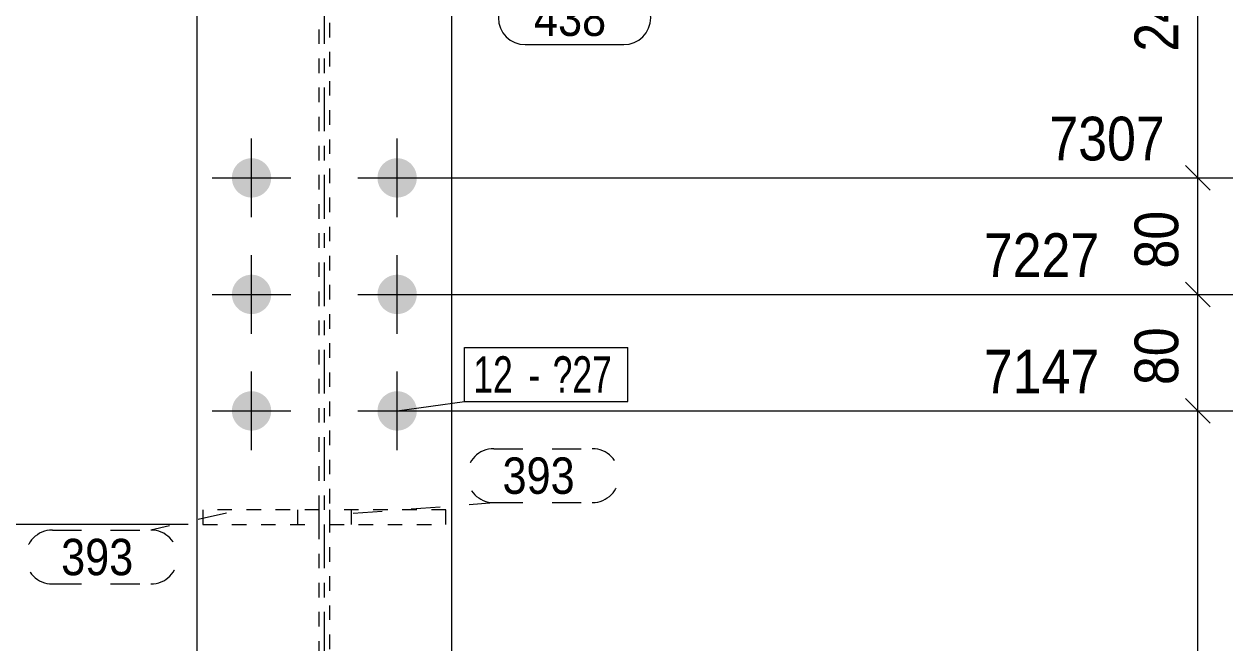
# Model space of a CAD drawing. Header units: millimetres. Extents: x 2 to 579, y 0 to 825.
# Drawn here: x 53.8 to 136.8, y 602.8 to 645.3 of the extents above; entities that cross this region are included whole.
import ezdxf

# ---------------------------------------------------------------- set-up
doc = ezdxf.new("R2010")
doc.units = ezdxf.units.MM
for name, pattern in [('XKITLINE00', [0]), ('XKITLINE01', [4, 1, -1, 1, -1]), ('XKITLINE02', [4, 2, -2]), ('XKITLINE03', [6, 3, -1, 1, -1])]:
    doc.linetypes.add(name, pattern=pattern)
for name, color, linetype, lineweight in [('Bolt', 3, 'Continuous', 0), ('BoltMark', 7, 'Continuous', 0), ('Dimensions', 7, 'Continuous', 0), ('Part', 2, 'Continuous', 0), ('PartMark', 7, 'Continuous', 0)]:
    doc.layers.add(name, color=color, linetype=linetype, lineweight=lineweight)
doc.styles.add('ARIAL', font='ARIAL.TTF')
doc.styles.add('ARIAL_NARROW', font='ARIALN.TTF')

# ---------------------------------------------------------------- blocks, each defined once
blk = doc.blocks.new('*A43')
at = {"layer": 'Bolt'}
for points in [[(68.1, 634.742), (68.102, 634.775), (68.104, 634.808), (68.107, 634.841), (68.11, 634.874), (68.115, 634.907), (68.12, 634.939), (68.126, 634.972), (68.133, 635.004), (68.14, 635.036), (68.149, 635.068), (68.158, 635.1), (68.168, 635.132), (68.179, 635.163), (68.19, 635.194), (68.203, 635.225), (68.216, 635.256), (68.23, 635.286), (68.244, 635.315), (68.259, 635.345), (68.275, 635.374), (68.292, 635.402), (68.309, 635.431), (68.328, 635.458), (68.346, 635.486), (68.366, 635.513), (68.386, 635.539), (68.406, 635.565), (68.428, 635.59), (68.45, 635.615), (68.472, 635.639), (68.495, 635.663), (68.519, 635.686), (68.543, 635.709), (68.568, 635.731), (68.594, 635.752), (68.619, 635.773), (68.646, 635.793), (68.673, 635.812), (68.7, 635.831), (68.728, 635.849), (68.756, 635.866), (68.785, 635.883), (68.814, 635.899), (68.843, 635.914), (68.873, 635.929), (68.903, 635.943), (68.933, 635.956), (68.964, 635.968), (68.995, 635.98), (69.027, 635.99), (69.058, 636), (69.09, 636.01), (69.122, 636.018), (69.154, 636.026), (69.187, 636.032), (69.219, 636.039), (69.252, 636.044), (69.285, 636.048), (69.318, 636.052), (69.351, 636.055), (69.384, 636.057), (69.417, 636.058), (69.45, 636.058), (69.483, 636.058), (69.516, 636.057), (69.549, 636.055), (69.582, 636.052), (69.615, 636.048), (69.648, 636.044), (69.681, 636.039), (69.713, 636.032), (69.746, 636.026), (69.778, 636.018), (69.81, 636.01), (69.842, 636), (69.873, 635.99), (69.905, 635.98), (69.936, 635.968), (69.967, 635.956), (69.997, 635.943), (70.027, 635.929), (70.057, 635.914), (70.086, 635.899), (70.115, 635.883), (70.144, 635.866), (70.172, 635.849), (70.2, 635.831), (70.227, 635.812), (70.254, 635.793), (70.281, 635.773), (70.306, 635.752), (70.332, 635.731), (70.357, 635.709), (70.381, 635.686), (70.405, 635.663), (70.428, 635.639), (70.45, 635.615), (70.472, 635.59), (70.494, 635.565), (70.514, 635.539), (70.534, 635.513), (70.554, 635.486), (70.572, 635.458), (70.591, 635.431), (70.608, 635.402), (70.625, 635.374), (70.641, 635.345), (70.656, 635.315), (70.67, 635.286), (70.684, 635.256), (70.697, 635.225), (70.71, 635.194), (70.721, 635.163), (70.732, 635.132), (70.742, 635.1), (70.751, 635.068), (70.76, 635.036), (70.767, 635.004), (70.774, 634.972), (70.78, 634.939), (70.785, 634.907), (70.79, 634.874), (70.793, 634.841), (70.796, 634.808), (70.798, 634.775), (70.8, 634.742), (70.8, 634.708), (70.8, 634.675), (70.798, 634.642), (70.796, 634.609), (70.793, 634.576), (70.79, 634.543), (70.785, 634.51), (70.78, 634.478), (70.774, 634.445), (70.767, 634.413), (70.76, 634.38), (70.751, 634.348), (70.742, 634.317), (70.732, 634.285), (70.721, 634.254), (70.71, 634.223), (70.697, 634.192), (70.684, 634.161), (70.67, 634.131), (70.656, 634.101), (70.641, 634.072), (70.625, 634.043), (70.608, 634.014), (70.591, 633.986), (70.572, 633.958), (70.554, 633.931), (70.534, 633.904), (70.514, 633.878), (70.494, 633.852), (70.472, 633.827), (70.45, 633.802), (70.428, 633.778), (70.405, 633.754), (70.381, 633.731), (70.357, 633.708), (70.332, 633.686), (70.306, 633.665), (70.281, 633.644), (70.254, 633.624), (70.227, 633.605), (70.2, 633.586), (70.172, 633.568), (70.144, 633.55), (70.115, 633.534), (70.086, 633.518), (70.057, 633.503), (70.027, 633.488), (69.997, 633.474), (69.967, 633.461), (69.936, 633.449), (69.905, 633.437), (69.873, 633.427), (69.842, 633.417), (69.81, 633.407), (69.778, 633.399), (69.746, 633.391), (69.713, 633.384), (69.681, 633.378), (69.648, 633.373), (69.615, 633.369), (69.582, 633.365), (69.549, 633.362), (69.516, 633.36), (69.483, 633.359), (69.45, 633.358), (69.417, 633.359), (69.384, 633.36), (69.351, 633.362), (69.318, 633.365), (69.285, 633.369), (69.252, 633.373), (69.219, 633.378), (69.187, 633.384), (69.154, 633.391), (69.122, 633.399), (69.09, 633.407), (69.058, 633.417), (69.027, 633.427), (68.995, 633.437), (68.964, 633.449), (68.933, 633.461), (68.903, 633.474), (68.873, 633.488), (68.843, 633.503), (68.814, 633.518), (68.785, 633.534), (68.756, 633.55), (68.728, 633.568), (68.7, 633.586), (68.673, 633.605), (68.646, 633.624), (68.619, 633.644), (68.594, 633.665), (68.568, 633.686), (68.543, 633.708), (68.519, 633.731), (68.495, 633.754), (68.472, 633.778), (68.45, 633.802), (68.428, 633.827), (68.406, 633.852), (68.386, 633.878), (68.366, 633.904), (68.346, 633.931), (68.328, 633.958), (68.309, 633.986), (68.292, 634.014), (68.275, 634.043), (68.259, 634.072), (68.244, 634.101), (68.23, 634.131), (68.216, 634.161), (68.203, 634.192), (68.19, 634.223), (68.179, 634.254), (68.168, 634.285), (68.158, 634.317), (68.149, 634.348), (68.14, 634.38), (68.133, 634.413), (68.126, 634.445), (68.12, 634.478), (68.115, 634.51), (68.11, 634.543), (68.107, 634.576), (68.104, 634.609), (68.102, 634.642), (68.1, 634.675), (68.1, 634.708)], [(78.1, 634.742), (78.102, 634.775), (78.104, 634.808), (78.107, 634.841), (78.11, 634.874), (78.115, 634.907), (78.12, 634.939), (78.126, 634.972), (78.133, 635.004), (78.14, 635.036), (78.149, 635.068), (78.158, 635.1), (78.168, 635.132), (78.179, 635.163), (78.19, 635.194), (78.203, 635.225), (78.216, 635.256), (78.23, 635.286), (78.244, 635.315), (78.259, 635.345), (78.275, 635.374), (78.292, 635.402), (78.309, 635.431), (78.328, 635.458), (78.346, 635.486), (78.366, 635.513), (78.386, 635.539), (78.406, 635.565), (78.428, 635.59), (78.45, 635.615), (78.472, 635.639), (78.495, 635.663), (78.519, 635.686), (78.543, 635.709), (78.568, 635.731), (78.594, 635.752), (78.619, 635.773), (78.646, 635.793), (78.673, 635.812), (78.7, 635.831), (78.728, 635.849), (78.756, 635.866), (78.785, 635.883), (78.814, 635.899), (78.843, 635.914), (78.873, 635.929), (78.903, 635.943), (78.933, 635.956), (78.964, 635.968), (78.995, 635.98), (79.027, 635.99), (79.058, 636), (79.09, 636.01), (79.122, 636.018), (79.154, 636.026), (79.187, 636.032), (79.219, 636.039), (79.252, 636.044), (79.285, 636.048), (79.318, 636.052), (79.351, 636.055), (79.384, 636.057), (79.417, 636.058), (79.45, 636.058), (79.483, 636.058), (79.516, 636.057), (79.549, 636.055), (79.582, 636.052), (79.615, 636.048), (79.648, 636.044), (79.681, 636.039), (79.713, 636.032), (79.746, 636.026), (79.778, 636.018), (79.81, 636.01), (79.842, 636), (79.873, 635.99), (79.905, 635.98), (79.936, 635.968), (79.967, 635.956), (79.997, 635.943), (80.027, 635.929), (80.057, 635.914), (80.086, 635.899), (80.115, 635.883), (80.144, 635.866), (80.172, 635.849), (80.2, 635.831), (80.227, 635.812), (80.254, 635.793), (80.281, 635.773), (80.306, 635.752), (80.332, 635.731), (80.357, 635.709), (80.381, 635.686), (80.405, 635.663), (80.428, 635.639), (80.45, 635.615), (80.472, 635.59), (80.494, 635.565), (80.514, 635.539), (80.534, 635.513), (80.554, 635.486), (80.572, 635.458), (80.591, 635.431), (80.608, 635.402), (80.625, 635.374), (80.641, 635.345), (80.656, 635.315), (80.67, 635.286), (80.684, 635.256), (80.697, 635.225), (80.71, 635.194), (80.721, 635.163), (80.732, 635.132), (80.742, 635.1), (80.751, 635.068), (80.76, 635.036), (80.767, 635.004), (80.774, 634.972), (80.78, 634.939), (80.785, 634.907), (80.79, 634.874), (80.793, 634.841), (80.796, 634.808), (80.798, 634.775), (80.8, 634.742), (80.8, 634.708), (80.8, 634.675), (80.798, 634.642), (80.796, 634.609), (80.793, 634.576), (80.79, 634.543), (80.785, 634.51), (80.78, 634.478), (80.774, 634.445), (80.767, 634.413), (80.76, 634.38), (80.751, 634.348), (80.742, 634.317), (80.732, 634.285), (80.721, 634.254), (80.71, 634.223), (80.697, 634.192), (80.684, 634.161), (80.67, 634.131), (80.656, 634.101), (80.641, 634.072), (80.625, 634.043), (80.608, 634.014), (80.591, 633.986), (80.572, 633.958), (80.554, 633.931), (80.534, 633.904), (80.514, 633.878), (80.494, 633.852), (80.472, 633.827), (80.45, 633.802), (80.428, 633.778), (80.405, 633.754), (80.381, 633.731), (80.357, 633.708), (80.332, 633.686), (80.306, 633.665), (80.281, 633.644), (80.254, 633.624), (80.227, 633.605), (80.2, 633.586), (80.172, 633.568), (80.144, 633.55), (80.115, 633.534), (80.086, 633.518), (80.057, 633.503), (80.027, 633.488), (79.997, 633.474), (79.967, 633.461), (79.936, 633.449), (79.905, 633.437), (79.873, 633.427), (79.842, 633.417), (79.81, 633.407), (79.778, 633.399), (79.746, 633.391), (79.713, 633.384), (79.681, 633.378), (79.648, 633.373), (79.615, 633.369), (79.582, 633.365), (79.549, 633.362), (79.516, 633.36), (79.483, 633.359), (79.45, 633.358), (79.417, 633.359), (79.384, 633.36), (79.351, 633.362), (79.318, 633.365), (79.285, 633.369), (79.252, 633.373), (79.219, 633.378), (79.187, 633.384), (79.154, 633.391), (79.122, 633.399), (79.09, 633.407), (79.058, 633.417), (79.027, 633.427), (78.995, 633.437), (78.964, 633.449), (78.933, 633.461), (78.903, 633.474), (78.873, 633.488), (78.843, 633.503), (78.814, 633.518), (78.785, 633.534), (78.756, 633.55), (78.728, 633.568), (78.7, 633.586), (78.673, 633.605), (78.646, 633.624), (78.619, 633.644), (78.594, 633.665), (78.568, 633.686), (78.543, 633.708), (78.519, 633.731), (78.495, 633.754), (78.472, 633.778), (78.45, 633.802), (78.428, 633.827), (78.406, 633.852), (78.386, 633.878), (78.366, 633.904), (78.346, 633.931), (78.328, 633.958), (78.309, 633.986), (78.292, 634.014), (78.275, 634.043), (78.259, 634.072), (78.244, 634.101), (78.23, 634.131), (78.216, 634.161), (78.203, 634.192), (78.19, 634.223), (78.179, 634.254), (78.168, 634.285), (78.158, 634.317), (78.149, 634.348), (78.14, 634.38), (78.133, 634.413), (78.126, 634.445), (78.12, 634.478), (78.115, 634.51), (78.11, 634.543), (78.107, 634.576), (78.104, 634.609), (78.102, 634.642), (78.1, 634.675), (78.1, 634.708)], [(68.1, 626.742), (68.102, 626.775), (68.104, 626.808), (68.107, 626.841), (68.11, 626.874), (68.115, 626.907), (68.12, 626.939), (68.126, 626.972), (68.133, 627.004), (68.14, 627.036), (68.149, 627.068), (68.158, 627.1), (68.168, 627.132), (68.179, 627.163), (68.19, 627.194), (68.203, 627.225), (68.216, 627.256), (68.23, 627.286), (68.244, 627.315), (68.259, 627.345), (68.275, 627.374), (68.292, 627.402), (68.309, 627.431), (68.328, 627.458), (68.346, 627.486), (68.366, 627.513), (68.386, 627.539), (68.406, 627.565), (68.428, 627.59), (68.45, 627.615), (68.472, 627.639), (68.495, 627.663), (68.519, 627.686), (68.543, 627.709), (68.568, 627.731), (68.594, 627.752), (68.619, 627.773), (68.646, 627.793), (68.673, 627.812), (68.7, 627.831), (68.728, 627.849), (68.756, 627.866), (68.785, 627.883), (68.814, 627.899), (68.843, 627.914), (68.873, 627.929), (68.903, 627.943), (68.933, 627.956), (68.964, 627.968), (68.995, 627.98), (69.027, 627.99), (69.058, 628), (69.09, 628.01), (69.122, 628.018), (69.154, 628.026), (69.187, 628.032), (69.219, 628.039), (69.252, 628.044), (69.285, 628.048), (69.318, 628.052), (69.351, 628.055), (69.384, 628.057), (69.417, 628.058), (69.45, 628.058), (69.483, 628.058), (69.516, 628.057), (69.549, 628.055), (69.582, 628.052), (69.615, 628.048), (69.648, 628.044), (69.681, 628.039), (69.713, 628.032), (69.746, 628.026), (69.778, 628.018), (69.81, 628.01), (69.842, 628), (69.873, 627.99), (69.905, 627.98), (69.936, 627.968), (69.967, 627.956), (69.997, 627.943), (70.027, 627.929), (70.057, 627.914), (70.086, 627.899), (70.115, 627.883), (70.144, 627.866), (70.172, 627.849), (70.2, 627.831), (70.227, 627.812), (70.254, 627.793), (70.281, 627.773), (70.306, 627.752), (70.332, 627.731), (70.357, 627.709), (70.381, 627.686), (70.405, 627.663), (70.428, 627.639), (70.45, 627.615), (70.472, 627.59), (70.494, 627.565), (70.514, 627.539), (70.534, 627.513), (70.554, 627.486), (70.572, 627.458), (70.591, 627.431), (70.608, 627.402), (70.625, 627.374), (70.641, 627.345), (70.656, 627.315), (70.67, 627.286), (70.684, 627.256), (70.697, 627.225), (70.71, 627.194), (70.721, 627.163), (70.732, 627.132), (70.742, 627.1), (70.751, 627.068), (70.76, 627.036), (70.767, 627.004), (70.774, 626.972), (70.78, 626.939), (70.785, 626.907), (70.79, 626.874), (70.793, 626.841), (70.796, 626.808), (70.798, 626.775), (70.8, 626.742), (70.8, 626.708), (70.8, 626.675), (70.798, 626.642), (70.796, 626.609), (70.793, 626.576), (70.79, 626.543), (70.785, 626.51), (70.78, 626.478), (70.774, 626.445), (70.767, 626.413), (70.76, 626.38), (70.751, 626.348), (70.742, 626.317), (70.732, 626.285), (70.721, 626.254), (70.71, 626.223), (70.697, 626.192), (70.684, 626.161), (70.67, 626.131), (70.656, 626.101), (70.641, 626.072), (70.625, 626.043), (70.608, 626.014), (70.591, 625.986), (70.572, 625.958), (70.554, 625.931), (70.534, 625.904), (70.514, 625.878), (70.494, 625.852), (70.472, 625.827), (70.45, 625.802), (70.428, 625.778), (70.405, 625.754), (70.381, 625.731), (70.357, 625.708), (70.332, 625.686), (70.306, 625.665), (70.281, 625.644), (70.254, 625.624), (70.227, 625.605), (70.2, 625.586), (70.172, 625.568), (70.144, 625.55), (70.115, 625.534), (70.086, 625.518), (70.057, 625.503), (70.027, 625.488), (69.997, 625.474), (69.967, 625.461), (69.936, 625.449), (69.905, 625.437), (69.873, 625.427), (69.842, 625.417), (69.81, 625.407), (69.778, 625.399), (69.746, 625.391), (69.713, 625.384), (69.681, 625.378), (69.648, 625.373), (69.615, 625.369), (69.582, 625.365), (69.549, 625.362), (69.516, 625.36), (69.483, 625.359), (69.45, 625.358), (69.417, 625.359), (69.384, 625.36), (69.351, 625.362), (69.318, 625.365), (69.285, 625.369), (69.252, 625.373), (69.219, 625.378), (69.187, 625.384), (69.154, 625.391), (69.122, 625.399), (69.09, 625.407), (69.058, 625.417), (69.027, 625.427), (68.995, 625.437), (68.964, 625.449), (68.933, 625.461), (68.903, 625.474), (68.873, 625.488), (68.843, 625.503), (68.814, 625.518), (68.785, 625.534), (68.756, 625.55), (68.728, 625.568), (68.7, 625.586), (68.673, 625.605), (68.646, 625.624), (68.619, 625.644), (68.594, 625.665), (68.568, 625.686), (68.543, 625.708), (68.519, 625.731), (68.495, 625.754), (68.472, 625.778), (68.45, 625.802), (68.428, 625.827), (68.406, 625.852), (68.386, 625.878), (68.366, 625.904), (68.346, 625.931), (68.328, 625.958), (68.309, 625.986), (68.292, 626.014), (68.275, 626.043), (68.259, 626.072), (68.244, 626.101), (68.23, 626.131), (68.216, 626.161), (68.203, 626.192), (68.19, 626.223), (68.179, 626.254), (68.168, 626.285), (68.158, 626.317), (68.149, 626.348), (68.14, 626.38), (68.133, 626.413), (68.126, 626.445), (68.12, 626.478), (68.115, 626.51), (68.11, 626.543), (68.107, 626.576), (68.104, 626.609), (68.102, 626.642), (68.1, 626.675), (68.1, 626.708)], [(78.1, 626.742), (78.102, 626.775), (78.104, 626.808), (78.107, 626.841), (78.11, 626.874), (78.115, 626.907), (78.12, 626.939), (78.126, 626.972), (78.133, 627.004), (78.14, 627.036), (78.149, 627.068), (78.158, 627.1), (78.168, 627.132), (78.179, 627.163), (78.19, 627.194), (78.203, 627.225), (78.216, 627.256), (78.23, 627.286), (78.244, 627.315), (78.259, 627.345), (78.275, 627.374), (78.292, 627.402), (78.309, 627.431), (78.328, 627.458), (78.346, 627.486), (78.366, 627.513), (78.386, 627.539), (78.406, 627.565), (78.428, 627.59), (78.45, 627.615), (78.472, 627.639), (78.495, 627.663), (78.519, 627.686), (78.543, 627.709), (78.568, 627.731), (78.594, 627.752), (78.619, 627.773), (78.646, 627.793), (78.673, 627.812), (78.7, 627.831), (78.728, 627.849), (78.756, 627.866), (78.785, 627.883), (78.814, 627.899), (78.843, 627.914), (78.873, 627.929), (78.903, 627.943), (78.933, 627.956), (78.964, 627.968), (78.995, 627.98), (79.027, 627.99), (79.058, 628), (79.09, 628.01), (79.122, 628.018), (79.154, 628.026), (79.187, 628.032), (79.219, 628.039), (79.252, 628.044), (79.285, 628.048), (79.318, 628.052), (79.351, 628.055), (79.384, 628.057), (79.417, 628.058), (79.45, 628.058), (79.483, 628.058), (79.516, 628.057), (79.549, 628.055), (79.582, 628.052), (79.615, 628.048), (79.648, 628.044), (79.681, 628.039), (79.713, 628.032), (79.746, 628.026), (79.778, 628.018), (79.81, 628.01), (79.842, 628), (79.873, 627.99), (79.905, 627.98), (79.936, 627.968), (79.967, 627.956), (79.997, 627.943), (80.027, 627.929), (80.057, 627.914), (80.086, 627.899), (80.115, 627.883), (80.144, 627.866), (80.172, 627.849), (80.2, 627.831), (80.227, 627.812), (80.254, 627.793), (80.281, 627.773), (80.306, 627.752), (80.332, 627.731), (80.357, 627.709), (80.381, 627.686), (80.405, 627.663), (80.428, 627.639), (80.45, 627.615), (80.472, 627.59), (80.494, 627.565), (80.514, 627.539), (80.534, 627.513), (80.554, 627.486), (80.572, 627.458), (80.591, 627.431), (80.608, 627.402), (80.625, 627.374), (80.641, 627.345), (80.656, 627.315), (80.67, 627.286), (80.684, 627.256), (80.697, 627.225), (80.71, 627.194), (80.721, 627.163), (80.732, 627.132), (80.742, 627.1), (80.751, 627.068), (80.76, 627.036), (80.767, 627.004), (80.774, 626.972), (80.78, 626.939), (80.785, 626.907), (80.79, 626.874), (80.793, 626.841), (80.796, 626.808), (80.798, 626.775), (80.8, 626.742), (80.8, 626.708), (80.8, 626.675), (80.798, 626.642), (80.796, 626.609), (80.793, 626.576), (80.79, 626.543), (80.785, 626.51), (80.78, 626.478), (80.774, 626.445), (80.767, 626.413), (80.76, 626.38), (80.751, 626.348), (80.742, 626.317), (80.732, 626.285), (80.721, 626.254), (80.71, 626.223), (80.697, 626.192), (80.684, 626.161), (80.67, 626.131), (80.656, 626.101), (80.641, 626.072), (80.625, 626.043), (80.608, 626.014), (80.591, 625.986), (80.572, 625.958), (80.554, 625.931), (80.534, 625.904), (80.514, 625.878), (80.494, 625.852), (80.472, 625.827), (80.45, 625.802), (80.428, 625.778), (80.405, 625.754), (80.381, 625.731), (80.357, 625.708), (80.332, 625.686), (80.306, 625.665), (80.281, 625.644), (80.254, 625.624), (80.227, 625.605), (80.2, 625.586), (80.172, 625.568), (80.144, 625.55), (80.115, 625.534), (80.086, 625.518), (80.057, 625.503), (80.027, 625.488), (79.997, 625.474), (79.967, 625.461), (79.936, 625.449), (79.905, 625.437), (79.873, 625.427), (79.842, 625.417), (79.81, 625.407), (79.778, 625.399), (79.746, 625.391), (79.713, 625.384), (79.681, 625.378), (79.648, 625.373), (79.615, 625.369), (79.582, 625.365), (79.549, 625.362), (79.516, 625.36), (79.483, 625.359), (79.45, 625.358), (79.417, 625.359), (79.384, 625.36), (79.351, 625.362), (79.318, 625.365), (79.285, 625.369), (79.252, 625.373), (79.219, 625.378), (79.187, 625.384), (79.154, 625.391), (79.122, 625.399), (79.09, 625.407), (79.058, 625.417), (79.027, 625.427), (78.995, 625.437), (78.964, 625.449), (78.933, 625.461), (78.903, 625.474), (78.873, 625.488), (78.843, 625.503), (78.814, 625.518), (78.785, 625.534), (78.756, 625.55), (78.728, 625.568), (78.7, 625.586), (78.673, 625.605), (78.646, 625.624), (78.619, 625.644), (78.594, 625.665), (78.568, 625.686), (78.543, 625.708), (78.519, 625.731), (78.495, 625.754), (78.472, 625.778), (78.45, 625.802), (78.428, 625.827), (78.406, 625.852), (78.386, 625.878), (78.366, 625.904), (78.346, 625.931), (78.328, 625.958), (78.309, 625.986), (78.292, 626.014), (78.275, 626.043), (78.259, 626.072), (78.244, 626.101), (78.23, 626.131), (78.216, 626.161), (78.203, 626.192), (78.19, 626.223), (78.179, 626.254), (78.168, 626.285), (78.158, 626.317), (78.149, 626.348), (78.14, 626.38), (78.133, 626.413), (78.126, 626.445), (78.12, 626.478), (78.115, 626.51), (78.11, 626.543), (78.107, 626.576), (78.104, 626.609), (78.102, 626.642), (78.1, 626.675), (78.1, 626.708)], [(68.1, 618.742), (68.102, 618.775), (68.104, 618.808), (68.107, 618.841), (68.11, 618.874), (68.115, 618.907), (68.12, 618.939), (68.126, 618.972), (68.133, 619.004), (68.14, 619.036), (68.149, 619.068), (68.158, 619.1), (68.168, 619.132), (68.179, 619.163), (68.19, 619.194), (68.203, 619.225), (68.216, 619.256), (68.23, 619.286), (68.244, 619.315), (68.259, 619.345), (68.275, 619.374), (68.292, 619.402), (68.309, 619.431), (68.328, 619.458), (68.346, 619.486), (68.366, 619.513), (68.386, 619.539), (68.406, 619.565), (68.428, 619.59), (68.45, 619.615), (68.472, 619.639), (68.495, 619.663), (68.519, 619.686), (68.543, 619.709), (68.568, 619.731), (68.594, 619.752), (68.619, 619.773), (68.646, 619.793), (68.673, 619.812), (68.7, 619.831), (68.728, 619.849), (68.756, 619.866), (68.785, 619.883), (68.814, 619.899), (68.843, 619.914), (68.873, 619.929), (68.903, 619.943), (68.933, 619.956), (68.964, 619.968), (68.995, 619.98), (69.027, 619.99), (69.058, 620), (69.09, 620.01), (69.122, 620.018), (69.154, 620.026), (69.187, 620.032), (69.219, 620.039), (69.252, 620.044), (69.285, 620.048), (69.318, 620.052), (69.351, 620.055), (69.384, 620.057), (69.417, 620.058), (69.45, 620.058), (69.483, 620.058), (69.516, 620.057), (69.549, 620.055), (69.582, 620.052), (69.615, 620.048), (69.648, 620.044), (69.681, 620.039), (69.713, 620.032), (69.746, 620.026), (69.778, 620.018), (69.81, 620.01), (69.842, 620), (69.873, 619.99), (69.905, 619.98), (69.936, 619.968), (69.967, 619.956), (69.997, 619.943), (70.027, 619.929), (70.057, 619.914), (70.086, 619.899), (70.115, 619.883), (70.144, 619.866), (70.172, 619.849), (70.2, 619.831), (70.227, 619.812), (70.254, 619.793), (70.281, 619.773), (70.306, 619.752), (70.332, 619.731), (70.357, 619.709), (70.381, 619.686), (70.405, 619.663), (70.428, 619.639), (70.45, 619.615), (70.472, 619.59), (70.494, 619.565), (70.514, 619.539), (70.534, 619.513), (70.554, 619.486), (70.572, 619.458), (70.591, 619.431), (70.608, 619.402), (70.625, 619.374), (70.641, 619.345), (70.656, 619.315), (70.67, 619.286), (70.684, 619.256), (70.697, 619.225), (70.71, 619.194), (70.721, 619.163), (70.732, 619.132), (70.742, 619.1), (70.751, 619.068), (70.76, 619.036), (70.767, 619.004), (70.774, 618.972), (70.78, 618.939), (70.785, 618.907), (70.79, 618.874), (70.793, 618.841), (70.796, 618.808), (70.798, 618.775), (70.8, 618.742), (70.8, 618.708), (70.8, 618.675), (70.798, 618.642), (70.796, 618.609), (70.793, 618.576), (70.79, 618.543), (70.785, 618.51), (70.78, 618.478), (70.774, 618.445), (70.767, 618.413), (70.76, 618.38), (70.751, 618.348), (70.742, 618.317), (70.732, 618.285), (70.721, 618.254), (70.71, 618.223), (70.697, 618.192), (70.684, 618.161), (70.67, 618.131), (70.656, 618.101), (70.641, 618.072), (70.625, 618.043), (70.608, 618.014), (70.591, 617.986), (70.572, 617.958), (70.554, 617.931), (70.534, 617.904), (70.514, 617.878), (70.494, 617.852), (70.472, 617.827), (70.45, 617.802), (70.428, 617.778), (70.405, 617.754), (70.381, 617.731), (70.357, 617.708), (70.332, 617.686), (70.306, 617.665), (70.281, 617.644), (70.254, 617.624), (70.227, 617.605), (70.2, 617.586), (70.172, 617.568), (70.144, 617.55), (70.115, 617.534), (70.086, 617.518), (70.057, 617.503), (70.027, 617.488), (69.997, 617.474), (69.967, 617.461), (69.936, 617.449), (69.905, 617.437), (69.873, 617.427), (69.842, 617.417), (69.81, 617.407), (69.778, 617.399), (69.746, 617.391), (69.713, 617.384), (69.681, 617.378), (69.648, 617.373), (69.615, 617.369), (69.582, 617.365), (69.549, 617.362), (69.516, 617.36), (69.483, 617.359), (69.45, 617.358), (69.417, 617.359), (69.384, 617.36), (69.351, 617.362), (69.318, 617.365), (69.285, 617.369), (69.252, 617.373), (69.219, 617.378), (69.187, 617.384), (69.154, 617.391), (69.122, 617.399), (69.09, 617.407), (69.058, 617.417), (69.027, 617.427), (68.995, 617.437), (68.964, 617.449), (68.933, 617.461), (68.903, 617.474), (68.873, 617.488), (68.843, 617.503), (68.814, 617.518), (68.785, 617.534), (68.756, 617.55), (68.728, 617.568), (68.7, 617.586), (68.673, 617.605), (68.646, 617.624), (68.619, 617.644), (68.594, 617.665), (68.568, 617.686), (68.543, 617.708), (68.519, 617.731), (68.495, 617.754), (68.472, 617.778), (68.45, 617.802), (68.428, 617.827), (68.406, 617.852), (68.386, 617.878), (68.366, 617.904), (68.346, 617.931), (68.328, 617.958), (68.309, 617.986), (68.292, 618.014), (68.275, 618.043), (68.259, 618.072), (68.244, 618.101), (68.23, 618.131), (68.216, 618.161), (68.203, 618.192), (68.19, 618.223), (68.179, 618.254), (68.168, 618.285), (68.158, 618.317), (68.149, 618.348), (68.14, 618.38), (68.133, 618.413), (68.126, 618.445), (68.12, 618.478), (68.115, 618.51), (68.11, 618.543), (68.107, 618.576), (68.104, 618.609), (68.102, 618.642), (68.1, 618.675), (68.1, 618.708)], [(78.1, 618.742), (78.102, 618.775), (78.104, 618.808), (78.107, 618.841), (78.11, 618.874), (78.115, 618.907), (78.12, 618.939), (78.126, 618.972), (78.133, 619.004), (78.14, 619.036), (78.149, 619.068), (78.158, 619.1), (78.168, 619.132), (78.179, 619.163), (78.19, 619.194), (78.203, 619.225), (78.216, 619.256), (78.23, 619.286), (78.244, 619.315), (78.259, 619.345), (78.275, 619.374), (78.292, 619.402), (78.309, 619.431), (78.328, 619.458), (78.346, 619.486), (78.366, 619.513), (78.386, 619.539), (78.406, 619.565), (78.428, 619.59), (78.45, 619.615), (78.472, 619.639), (78.495, 619.663), (78.519, 619.686), (78.543, 619.709), (78.568, 619.731), (78.594, 619.752), (78.619, 619.773), (78.646, 619.793), (78.673, 619.812), (78.7, 619.831), (78.728, 619.849), (78.756, 619.866), (78.785, 619.883), (78.814, 619.899), (78.843, 619.914), (78.873, 619.929), (78.903, 619.943), (78.933, 619.956), (78.964, 619.968), (78.995, 619.98), (79.027, 619.99), (79.058, 620), (79.09, 620.01), (79.122, 620.018), (79.154, 620.026), (79.187, 620.032), (79.219, 620.039), (79.252, 620.044), (79.285, 620.048), (79.318, 620.052), (79.351, 620.055), (79.384, 620.057), (79.417, 620.058), (79.45, 620.058), (79.483, 620.058), (79.516, 620.057), (79.549, 620.055), (79.582, 620.052), (79.615, 620.048), (79.648, 620.044), (79.681, 620.039), (79.713, 620.032), (79.746, 620.026), (79.778, 620.018), (79.81, 620.01), (79.842, 620), (79.873, 619.99), (79.905, 619.98), (79.936, 619.968), (79.967, 619.956), (79.997, 619.943), (80.027, 619.929), (80.057, 619.914), (80.086, 619.899), (80.115, 619.883), (80.144, 619.866), (80.172, 619.849), (80.2, 619.831), (80.227, 619.812), (80.254, 619.793), (80.281, 619.773), (80.306, 619.752), (80.332, 619.731), (80.357, 619.709), (80.381, 619.686), (80.405, 619.663), (80.428, 619.639), (80.45, 619.615), (80.472, 619.59), (80.494, 619.565), (80.514, 619.539), (80.534, 619.513), (80.554, 619.486), (80.572, 619.458), (80.591, 619.431), (80.608, 619.402), (80.625, 619.374), (80.641, 619.345), (80.656, 619.315), (80.67, 619.286), (80.684, 619.256), (80.697, 619.225), (80.71, 619.194), (80.721, 619.163), (80.732, 619.132), (80.742, 619.1), (80.751, 619.068), (80.76, 619.036), (80.767, 619.004), (80.774, 618.972), (80.78, 618.939), (80.785, 618.907), (80.79, 618.874), (80.793, 618.841), (80.796, 618.808), (80.798, 618.775), (80.8, 618.742), (80.8, 618.708), (80.8, 618.675), (80.798, 618.642), (80.796, 618.609), (80.793, 618.576), (80.79, 618.543), (80.785, 618.51), (80.78, 618.478), (80.774, 618.445), (80.767, 618.413), (80.76, 618.38), (80.751, 618.348), (80.742, 618.317), (80.732, 618.285), (80.721, 618.254), (80.71, 618.223), (80.697, 618.192), (80.684, 618.161), (80.67, 618.131), (80.656, 618.101), (80.641, 618.072), (80.625, 618.043), (80.608, 618.014), (80.591, 617.986), (80.572, 617.958), (80.554, 617.931), (80.534, 617.904), (80.514, 617.878), (80.494, 617.852), (80.472, 617.827), (80.45, 617.802), (80.428, 617.778), (80.405, 617.754), (80.381, 617.731), (80.357, 617.708), (80.332, 617.686), (80.306, 617.665), (80.281, 617.644), (80.254, 617.624), (80.227, 617.605), (80.2, 617.586), (80.172, 617.568), (80.144, 617.55), (80.115, 617.534), (80.086, 617.518), (80.057, 617.503), (80.027, 617.488), (79.997, 617.474), (79.967, 617.461), (79.936, 617.449), (79.905, 617.437), (79.873, 617.427), (79.842, 617.417), (79.81, 617.407), (79.778, 617.399), (79.746, 617.391), (79.713, 617.384), (79.681, 617.378), (79.648, 617.373), (79.615, 617.369), (79.582, 617.365), (79.549, 617.362), (79.516, 617.36), (79.483, 617.359), (79.45, 617.358), (79.417, 617.359), (79.384, 617.36), (79.351, 617.362), (79.318, 617.365), (79.285, 617.369), (79.252, 617.373), (79.219, 617.378), (79.187, 617.384), (79.154, 617.391), (79.122, 617.399), (79.09, 617.407), (79.058, 617.417), (79.027, 617.427), (78.995, 617.437), (78.964, 617.449), (78.933, 617.461), (78.903, 617.474), (78.873, 617.488), (78.843, 617.503), (78.814, 617.518), (78.785, 617.534), (78.756, 617.55), (78.728, 617.568), (78.7, 617.586), (78.673, 617.605), (78.646, 617.624), (78.619, 617.644), (78.594, 617.665), (78.568, 617.686), (78.543, 617.708), (78.519, 617.731), (78.495, 617.754), (78.472, 617.778), (78.45, 617.802), (78.428, 617.827), (78.406, 617.852), (78.386, 617.878), (78.366, 617.904), (78.346, 617.931), (78.328, 617.958), (78.309, 617.986), (78.292, 618.014), (78.275, 618.043), (78.259, 618.072), (78.244, 618.101), (78.23, 618.131), (78.216, 618.161), (78.203, 618.192), (78.19, 618.223), (78.179, 618.254), (78.168, 618.285), (78.158, 618.317), (78.149, 618.348), (78.14, 618.38), (78.133, 618.413), (78.126, 618.445), (78.12, 618.478), (78.115, 618.51), (78.11, 618.543), (78.107, 618.576), (78.104, 618.609), (78.102, 618.642), (78.1, 618.675), (78.1, 618.708)]]:
    blk.add_hatch(color=3, dxfattribs=at).paths.add_polyline_path(points, flags=17)
at = {"layer": 'Bolt', "color": 3, "linetype": 'XKITLINE00', "lineweight": 0}
for p, q in [((69.45, 632.008), (69.45, 637.408)), ((79.45, 632.008), (79.45, 637.408)), ((66.75, 634.708), (72.15, 634.708)), ((76.75, 634.708), (82.15, 634.708)), ((69.45, 624.008), (69.45, 629.408)), ((79.45, 624.008), (79.45, 629.408)), ((66.75, 626.708), (72.15, 626.708)), ((76.75, 626.708), (82.15, 626.708)), ((69.45, 616.008), (69.45, 621.408)), ((79.45, 616.008), (79.45, 621.408)), ((66.75, 618.708), (72.15, 618.708)), ((76.75, 618.708), (82.15, 618.708))]:
    blk.add_line(p, q, dxfattribs=at)
blk = doc.blocks.new('*A55')
at = {"layer": 'Part', "color": 7, "linetype": 'XKITLINE03', "lineweight": 0}
blk.add_line((74.45, 595.907), (74.45, 687.625), dxfattribs=at)
at = {"layer": 'Part', "color": 2, "linetype": 'XKITLINE00', "lineweight": 0}
for p, q in [((65.7, 679.471), (65.7, 595.907)), ((83.2, 595.907), (83.2, 679.471))]:
    blk.add_line(p, q, dxfattribs=at)
at = {"layer": 'Part', "color": 7, "linetype": 'XKITLINE01', "lineweight": 0}
for p, q in [((74.1, 595.907), (74.1, 679.355)), ((74.8, 679.355), (74.8, 595.907))]:
    blk.add_line(p, q, dxfattribs=at)
blk = doc.blocks.new('*A61')
at = {"layer": 'Part', "color": 7, "linetype": 'XKITLINE01', "lineweight": 0}
for p, q in [((82.8, 611.907), (74.8, 611.907)), ((74.8, 611.907), (74.8, 610.907)), ((76.3, 611.907), (76.3, 610.907)), ((82.8, 610.907), (82.8, 611.907)), ((74.8, 610.907), (82.8, 610.907))]:
    blk.add_line(p, q, dxfattribs=at)
blk = doc.blocks.new('*A62')
at = {"layer": 'Part', "color": 7, "linetype": 'XKITLINE01', "lineweight": 0}
for p, q in [((74.1, 611.907), (66.1, 611.907)), ((66.1, 611.907), (66.1, 610.907)), ((72.6, 611.907), (72.6, 610.907)), ((74.1, 610.907), (74.1, 611.907)), ((66.1, 610.907), (74.1, 610.907))]:
    blk.add_line(p, q, dxfattribs=at)
blk = doc.blocks.new('*A168')
at = {"layer": 'PartMark', "color": 7, "linetype": 'XKITLINE02', "lineweight": 0}
for p, q in [((67.729, 611.677), (62.533, 610.527)), ((55.771, 610.527), (62.533, 610.527)), ((55.771, 606.827), (62.533, 606.827))]:
    blk.add_line(p, q, dxfattribs=at)
for centre, start, end in [((55.771, 608.677), 90, 270), ((62.533, 608.677), 270, 90)]:
    blk.add_arc(centre, 1.85, start, end, dxfattribs=at)
at = {"layer": 'PartMark', "color": 3, "style": 'ARIAL', "width": 0.85}
blk.add_text('393', height=2.5, dxfattribs=at).set_placement((56.371, 607.427))
blk = doc.blocks.new('*A169')
at = {"layer": 'PartMark', "color": 7, "linetype": 'XKITLINE02', "lineweight": 0}
for p, q in [((86.089, 616.115), (92.852, 616.115)), ((76.429, 611.677), (86.089, 612.415)), ((86.089, 612.415), (92.852, 612.415))]:
    blk.add_line(p, q, dxfattribs=at)
for centre, start, end in [((86.089, 614.265), 90, 270), ((92.852, 614.265), 270, 90)]:
    blk.add_arc(centre, 1.85, start, end, dxfattribs=at)
at = {"layer": 'PartMark', "color": 3, "style": 'ARIAL', "width": 0.85}
blk.add_text('393', height=2.5, dxfattribs=at).set_placement((86.689, 613.015))
blk = doc.blocks.new('*A186')
at = {"layer": 'Dimensions', "color": 7, "linetype": 'XKITLINE00', "lineweight": 0}
blk.add_line((65.1, 610.907), (19.6, 610.907), dxfattribs=at)
blk = doc.blocks.new('*A187')
at = {"layer": 'Dimensions', "color": 7, "linetype": 'XKITLINE00', "lineweight": 0}
blk.add_line((65.1, 610.907), (19.6, 610.907), dxfattribs=at)
blk = doc.blocks.new('*A190')
at = {"layer": 'Dimensions', "color": 7, "linetype": 'XKITLINE00', "lineweight": 0}
for p, q in [((133.601, 619.557), (135.299, 617.86)), ((80.45, 618.708), (136.85, 618.708)), ((134.45, 453.927), (134.45, 618.708))]:
    blk.add_line(p, q, dxfattribs=at)
at = {"layer": 'Dimensions', "color": 3}
blk.add_point((134.45, 618.708), dxfattribs=at)
at = {"layer": 'Dimensions', "color": 3, "style": 'ARIAL', "width": 0.85}
blk.add_text('7147', height=3, dxfattribs=at).set_placement((119.75, 619.908))
blk = doc.blocks.new('*A191')
at = {"layer": 'Dimensions', "color": 7, "linetype": 'XKITLINE00', "lineweight": 0}
for p, q in [((133.601, 627.557), (135.299, 625.86)), ((80.45, 626.708), (136.85, 626.708)), ((134.45, 618.708), (134.45, 626.708)), ((133.601, 619.557), (135.299, 617.86)), ((80.45, 618.708), (136.85, 618.708))]:
    blk.add_line(p, q, dxfattribs=at)
at = {"layer": 'Dimensions', "color": 3}
for p in [(134.45, 626.708), (134.45, 618.708)]:
    blk.add_point(p, dxfattribs=at)
at = {"layer": 'Dimensions', "color": 3, "style": 'ARIAL', "width": 0.85}
blk.add_text('7227', height=3, dxfattribs=at).set_placement((119.75, 627.908))
blk.add_text('80', height=3, rotation=90.00021, dxfattribs=at).set_placement((133.1, 620.483))
blk = doc.blocks.new('*A192')
at = {"layer": 'Dimensions', "color": 7, "linetype": 'XKITLINE00', "lineweight": 0}
for p, q in [((133.601, 635.557), (135.299, 633.86)), ((80.45, 634.708), (136.85, 634.708)), ((134.45, 626.708), (134.45, 634.708)), ((133.601, 627.557), (135.299, 625.86)), ((80.45, 626.708), (136.85, 626.708))]:
    blk.add_line(p, q, dxfattribs=at)
at = {"layer": 'Dimensions', "color": 3}
for p in [(134.45, 634.708), (134.45, 626.708)]:
    blk.add_point(p, dxfattribs=at)
at = {"layer": 'Dimensions', "color": 3, "style": 'ARIAL', "width": 0.85}
blk.add_text('7307', height=3, dxfattribs=at).set_placement((124.25, 635.908))
blk.add_text('80', height=3, rotation=90.00021, dxfattribs=at).set_placement((133.1, 628.483))
blk = doc.blocks.new('*A193')
at = {"layer": 'Dimensions', "color": 7, "linetype": 'XKITLINE00', "lineweight": 0}
for p, q in [((133.601, 659.557), (135.299, 657.86)), ((80.45, 658.708), (136.85, 658.708)), ((134.45, 634.708), (134.45, 658.708)), ((133.601, 635.557), (135.299, 633.86)), ((80.45, 634.708), (136.85, 634.708))]:
    blk.add_line(p, q, dxfattribs=at)
at = {"layer": 'Dimensions', "color": 3}
for p in [(134.45, 658.708), (134.45, 634.708)]:
    blk.add_point(p, dxfattribs=at)
at = {"layer": 'Dimensions', "color": 3, "style": 'ARIAL', "width": 0.85}
blk.add_text('7547', height=3, dxfattribs=at).set_placement((119.75, 659.908))
blk.add_text('240', height=3, rotation=90.00021, dxfattribs=at).set_placement((133.1, 643.371))
blk = doc.blocks.new('*A197')
at = {"layer": 'BoltMark', "color": 7, "linetype": 'XKITLINE00', "lineweight": 0}
for p, q in [((84.084, 623.058), (95.292, 623.058)), ((84.084, 619.358), (84.084, 623.058)), ((95.292, 619.358), (95.292, 623.058)), ((79.45, 618.708), (84.084, 619.358)), ((84.084, 619.358), (95.292, 619.358))]:
    blk.add_line(p, q, dxfattribs=at)
at = {"layer": 'BoltMark', "color": 3, "style": 'ARIAL_NARROW', "width": 0.85}
for s, p in [('12', (84.684, 619.958)), ('?27', (90.133, 619.958)), ('-', (88.474, 619.958))]:
    blk.add_text(s, height=2.5, dxfattribs=at).set_placement(p)
blk = doc.blocks.new('*A201')
at = {"layer": 'PartMark', "color": 7, "linetype": 'XKITLINE00', "lineweight": 0}
for p, q in [((84.629, 659.23), (88.252, 647.556)), ((88.252, 647.556), (95.015, 647.556)), ((88.252, 643.856), (95.015, 643.856))]:
    blk.add_line(p, q, dxfattribs=at)
for centre, start, end in [((88.252, 645.706), 90, 270), ((95.015, 645.706), 270, 90)]:
    blk.add_arc(centre, 1.85, start, end, dxfattribs=at)
at = {"layer": 'PartMark', "color": 3, "style": 'ARIAL', "width": 0.85}
blk.add_text('438', height=2.5, dxfattribs=at).set_placement((88.852, 644.456))

msp = doc.modelspace()

# ---------------------------------------------------------------- block references
at = {"lineweight": 0}
for name in ['*A43', '*A193', '*A201', '*A187', '*A192', '*A191', '*A197', '*A190', '*A169', '*A186', '*A62', '*A61', '*A168']:
    msp.add_blockref(name, (0, 0), dxfattribs=at)
at = {"layer": 'Part', "lineweight": 0}
msp.add_blockref('*A55', (0, 0), dxfattribs=at)

doc.saveas('drawing.dxf')
